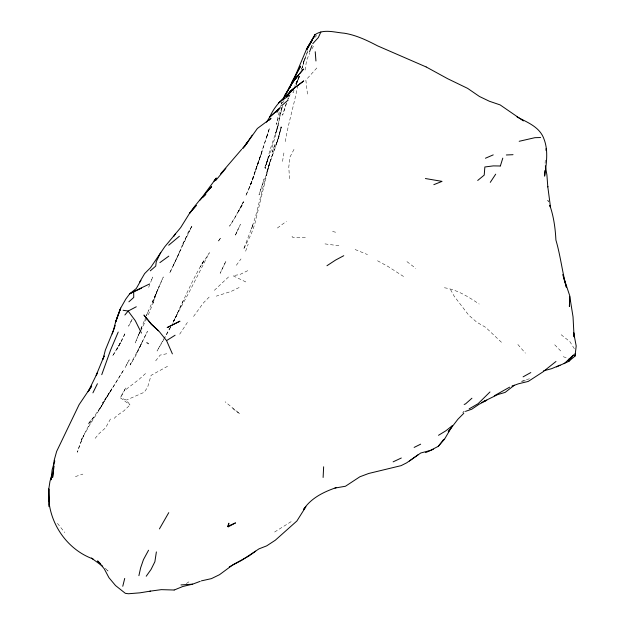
<?xml version="1.0" encoding="UTF-8"?>
<svg xmlns="http://www.w3.org/2000/svg" width="625" height="625" viewBox="0 0 625 625"><rect width="100%" height="100%" fill="white"/><g stroke="black" fill="none" stroke-linecap="round" stroke-linejoin="round"><path stroke-width="0.47" stroke-dasharray="3.12 2.34" d="M545.289 160.156L545.031 164M285.289 141.594C288.375 122.789 294.188 104.594 297.703 85.828M305.086 70.109L306.602 60.328L309.656 53.156M282.531 161.414L284.117 151.688M281.859 107.305C277.883 127.977 272.664 148.539 264.586 168.016L269.383 155.328L266.312 163.734L267.555 159.484L265.242 168.562L269.734 150.844L278.461 124.586L275.734 133.336L282.523 106.078M303.828 61.594L304.57 58.586L302.297 67.695L303.828 61.594L307.922 50.398L301.695 68.773M267.289 170.227L255.773 215.68L251.531 228.742L253.094 224.43L243.523 249.375L251.242 234L254.633 224.617L269.953 161.508L266.141 175.867L270.07 161.57L279.125 136.156L276.188 144.711L281.484 127.125L275.758 146.125L267.289 170.227L273.016 153.016M279.234 111.984L276.172 124.414L282.523 106.109M280.438 107.492L281.164 104.797M266.391 137.883L269.539 128.039L266.391 137.883L269.023 129.695M253.891 175.945L249.297 188.016L258.141 162.453L250.875 184.328L245.727 195.969L252.555 179.789L266.742 136.719L256.469 167.773L262.266 151.125M153.047 303.156L156.656 292.086L153.047 303.156L147.625 316.578M286.594 102.852L282.609 115.18L286.555 102.727M255.383 171.18L261.188 154.086M283.414 102.258L283.992 100.539M301.43 69.672L302.156 67.531M299.109 76.266L296.156 84.492L299.477 76.32L294.883 85.586M299.086 76.344L295.914 84.977M296.156 84.492L298.945 76.648M155.844 294.516L163.273 276.953L146.312 315.812M144.742 320.586L145.352 318.906M146.555 315.555L148.492 310.172M245.617 251.211L248.18 244.172M293.969 90.195L293 92.812L293.945 90.312M281.477 103.969L282.109 102.297M151.648 279.781L152.719 277.039L148.414 288.023M281.508 103.914L282.203 102.148M152.289 302.43L159.18 286.273M281.539 103.672L282.227 101.953M140.938 329.102L145.945 316.719M140.531 330.086L135.203 342.945L139.594 332.375M140.883 329.227L141.945 326.648M182.336 245.094L177.133 257.641L169.602 273.227L191.57 226.734L182.336 245.094L186.625 236.078M138.578 334.844L139.977 332.297M146.867 318.234L140.43 331.469M173.125 322.25L177.5 313.531L173.695 321.219C183.547 300.648 192.375 279.492 204.289 259.992L200.266 266.875L209.367 252.734L189.75 291.023L172.141 323.594M177.406 313.359L183.539 299.992M173.344 265.438L180.719 249.703M299.477 76.32L294.469 86.43M130.141 364.938L141.93 342.641L136.195 354.891L130.141 364.938L132.211 361.242M170.469 327.047L157.047 351.023L164.25 338.711M139.836 346.969L147.406 331.414L135.922 354.609M132.172 319.102L128.625 326.164L132.07 319.508M288.539 97.734L287.734 99.328L289.531 95.883M288.945 96.938L290.156 94.539M170.578 327.242L164.734 337.875M294.008 149.359L290.039 156.953L288.781 166.969L289.523 178.781M243.469 201.781L234.172 219.102L229.609 226.156L242.695 204.359L238.523 211.125L243.469 201.781L242.281 204.023M121.023 396.883L125.922 387.602L120.508 397.18L120.805 396.75M110.469 418.992L105.586 427.836L99.289 433.383L94.102 439.57M311.914 48.984L314.258 44.891M187.484 233.477L192.727 224.828M179.68 334.188L187.531 322.258M107.406 396.156L123.797 369.727L98.609 410.609L111.727 388.922L102.578 403.062L107.313 396.156M316.844 67.977L305.859 80.094L307.523 94.586M193.547 316.461L203.398 302.906L209.266 296.969M236.336 265.281L241.016 258.922M155.68 360.859L160.141 355.094L168.156 353.445M145.523 373.547L138.938 379.43L125.562 389.828M314.547 37.773L316.414 35.719L314.844 37.328M214.352 290.336L229.938 275.625M114.195 418.391L116.914 415.602L123.992 410.75L130 404.953L126.445 400.063L120.641 397.93L130 404.953M277.383 228.031L286.406 221.328M186.297 583.57L190.734 580.609M291.141 521.641L274.078 532.367M167.547 366.305L151.102 375.344L147.633 387.18L144.297 392.234L126.445 400.063M464.469 411.359L462.781 412.32L464.578 411.695M247.773 270.664L239.773 274.578L232.805 275.648L247.453 282.734M239.133 287.523L231.133 291.43L216.258 296.156M75.414 476.586L82.891 474.102M529.438 378.758L520.641 381.547L525.305 380.734M305.352 237.508L293.07 237.695L291.734 235.953M324.984 243.898L339.656 245.859M444.406 287.758C457.328 289.719 468.523 296.883 479.18 304.039M332.586 231.469L337.383 232.68M355.125 249.523L367.492 254.562M563.227 356.68L568.492 358.617M377.523 260.766L388.062 266.508L405.312 277.625M406.953 261.625L415.836 268.398M232.719 408.516L239.969 414L225.125 401.766M561.156 334.719L569.844 341.586L574.727 349.328M106.07 569.234L108.078 571.023L105.289 568.328M501.445 342.281L485.602 327.297L476.797 322.227L468.719 315.148L454.266 296.328L450.227 289.008M554.734 344.797L562.062 352.344M517.867 344.508L525.375 353.148M57.453 523.344L64.758 532.555M548.477 201.914L547.812 200.211L548.492 202.016M281.109 126.828L278.367 137.945L281.109 126.828M264.211 178.742L259.039 194.891L264.211 178.742M272.117 152.242L275.273 143.781L272.117 152.242M81.727 440.109L77.305 452.234C82.656 434.438 92.195 418.398 103.242 403.57L89.312 425.609L81.328 439.797L83.688 435.289L81.727 440.109M236.633 232.273L234.992 236.109L240.367 224.469L236.633 232.273M225.891 261.289L220.141 273.273L225.891 261.289M124.852 333.922L121.188 341.836L112.43 356.281L121.094 341.703L116.984 349.219L124.852 333.922M129.219 359.883L125.172 367.398L129.219 359.883M220.5 238.156L217.859 241.852L220.5 238.156M93.555 417.312L87.852 424.336L93.555 417.312"/><path stroke-width="0.94" d="M544.68 175.305L544.828 170.594M575.109 353.531L575.023 356.102L568.562 361.492L556.391 366.914M323.117 477.469L323.641 466.789M545.961 150.359L546.094 148.57M54.016 466.336L52.625 477.414L54.164 460.352L56.641 451.422L79.117 404.633L91.617 386.078M54.484 462.648L54.711 460.797L52.164 469.664L51.047 479.812L51.602 477M544.648 176.25C546.328 163.93 548.602 150.922 543.969 138.961C539.68 126.875 527.406 122.391 517.047 116.945M156.375 551.914L154.883 561.727L151.047 569.438L146.211 576.25M228.242 526.828L228.867 523.188L227.742 526.336L228.242 526.828L235.555 522.883L227.742 526.336M138.906 575.672L140.594 567.945L143.453 559.641L148.555 550.219M122.766 586.273L124.719 578.422M140.945 280.32L136.297 288.492L129.727 293.797L125.844 299.016L120.695 308.078L115.547 322.211L113.531 330.094L105.344 350.109L103.031 359.18L104.109 356.078M52.078 474.148L49.977 481.313L48.812 488.906C46.203 518.656 64.789 548.695 92.953 558.922L91.484 558.102L102.711 566.258M500.297 166.188L502.789 158.141M112.195 333.953L115.195 325.492M283.68 98.133L292.883 81.812L303.539 69.023L299.984 73.289M309.484 51.977L311.969 45.508M104.039 356.156L96.172 375.328L97.609 372.438L88.133 391.711L91.68 386.156M101.742 374.688L110.789 349.531L118.219 332.07M283.25 99.492L284.984 95.07L283.258 99.367M293.195 80.789L306.531 49.242L315.117 34.594C323.883 28.672 334.586 32.438 344.227 33.203C356.086 35.078 367.047 40.359 377.625 45.883L426.102 66.93M289.312 88.445L292.398 81.297L300.555 66.266L292.398 81.297L289.18 88.68M320.859 31.977L318.352 37.539L312.742 43.703M293.055 81.195L296.836 73.031M92.914 392.844L97.422 383.719M290.656 85.977L292.844 81.742L288.531 89.062L292.883 81.812L297.289 76.094L290.68 85.352L284.305 96.469L292.859 81.844L298.797 74.711M160.766 252.391L156.266 261.664L155.727 266.086L150.297 270.836M159.43 528.914L168.766 512.633M334.977 488.047L345.461 486.25L359.867 476.781L368.68 473.477L401.109 465.641L406.719 462.805L420.75 453L430.383 450.43L438.289 446.328L444.523 439.195L452.516 425.547L445.875 430.789L438.508 435.305M139.594 282.172L144.641 273.586L150.539 267.68L164.695 246.844L180.672 227.586L189.625 213.227L194.539 206.445L199.789 200L205.836 194.227L202.594 197.516M173.867 236.289L175.312 233.969M495.695 174.172L490.273 182.359M244.414 146.695L257.367 128.492L271.016 118.344L269.023 120.281M287.414 95.625L290.508 90.961L303.648 81.008L290.508 90.961L286.82 95.883L294.586 87.836L290.703 91.859M244.969 145.75L247.711 141.742M243.305 148.18L252.273 135.117M448.289 431.672L449.344 430.141M450.398 428.609L452.516 425.547M276.844 112.375L279.945 107.914L269.688 117.109L266.547 122.234M214.93 179.953L214.125 181.094L216.336 178.039L200 200.141M564.141 363.688L573.047 355.484L568.562 361.492L573.547 354.812L575.023 356.102L576.195 346L573.664 332.586L574.086 336.898L573.039 316.867L569.781 296.547L569.391 306.508L569.812 295.984L562.703 274.562M448.328 431.703L457.93 419.211L463.805 413.281M438.289 446.328L443.43 439.727L444.523 439.195M215.617 180.602L225.844 168.383M124.875 314.992L128.148 311.047L136.281 306.773M303.461 509.609L305.883 506.695L296.898 520.984L275.281 540.242L266.656 545.875L258.992 548.859L241.648 560.352L229.273 566.883M242.32 148.586L247.688 142.203M303.461 509.641C310.961 498.055 323.805 491.859 336.438 487.547M220.609 173.844L241.695 149.312M311.969 40.594L306.531 49.242L315.117 34.594L306.875 49.508L312.062 40.523M286.664 96.234L291.055 91.5C282.203 98.43 274.25 106.672 269.688 117.109L279.945 107.914M489.977 391.969L478.086 403.703L469.164 408.867M286.82 95.883L288.117 94.539M567.625 360.703L573.047 355.484M128.883 301.805L133.742 297.438L133.68 291.547L149.594 283.953M471.93 398.227L465.562 403.883L464.164 404.469M281.781 105.609L288.117 100.094M168.703 245.227L179.406 236.234M477.703 180.469L484.211 175.109L484.859 166.977L493.289 165.891L499.828 165.984M555.969 361.492L542.742 372.016L528.258 381.422L518.43 383.805L513.102 385.75M159.867 262.633L168.805 256.133M409.359 461.055L418.266 454.648M280.516 101.523L278.703 102.812L289.367 95.297M255.68 551.195L248.711 556.141L233.18 564.602L219.508 574.695L211.414 578.633L201.414 580.859M326.953 265.727L335.594 260.062L343.766 255.695M172.391 353.875L166.562 340.617L175.109 335.219M133.68 291.547L129.727 293.797L141.484 288.18M494.281 395.789L509.625 387.156M523.102 376.844L530.812 372.562M420.656 444.18L414.133 447.422M393.117 461.852L401.312 458.008M481.75 402.438L497.773 394.562L505.133 392.406L514.32 385.25L511.938 386.148M425.586 452.617L433.391 449.234M485.422 158.242L493.227 154.883M560.078 365.133L551.57 368.695L543.688 370.797M174.211 590.016L182.781 586.508L192.609 584.164L200.242 581.32M433.836 184.656L442.055 181.375L425.406 178.531M484.109 401.227L486.781 400.25L478.898 404.383L471.789 409.203L465.477 411.383M519.18 141.297L534.875 137.688L540.609 137.531M149.922 591.195L161.305 589.648L174.094 590.016M150.461 591.117L139.891 592.836L128.422 593.75L125.336 593.328L115.539 585.562L108.938 577.664L104.242 568.805L97.625 560.906L100.414 563.602M180.969 584.93L192.609 584.164M506.344 154.977L513.031 154.688M123.094 310.273L128.148 311.047L135.289 320.688L141.438 333.055M426.219 66.977L447.68 78.727L467.625 88.367L479.453 96.492L489.398 101.258L500.133 104.906L523.406 120.938M146.781 342.648L148.477 343.711M158.531 330.828L151.266 324.25L143.93 315.031L151.32 323.977L159.234 331.5L166.562 340.617M549.812 205.32C553.688 216.422 555.336 228.289 555.898 240.016C560.492 255.656 562.227 271.844 566.477 287.547L563.516 277.344M549.852 205.633L550.523 207.438L547.766 186.461L547.805 186.938L546.914 174.992L545.344 165.836M315.234 51.742L315.945 60.984M49.062 501.062L48.812 488.906L49.172 506.672L49.117 503.867M117.523 316.391L115.547 322.211L120.695 308.078L117.523 316.391M193.773 208.18L189.625 213.227L196.266 205.469L193.773 208.18M210.133 188.195L205.266 193.672L211.664 186.625L210.133 188.195M179.836 321.234L167.25 327.539L179.836 321.234"/></g></svg>
